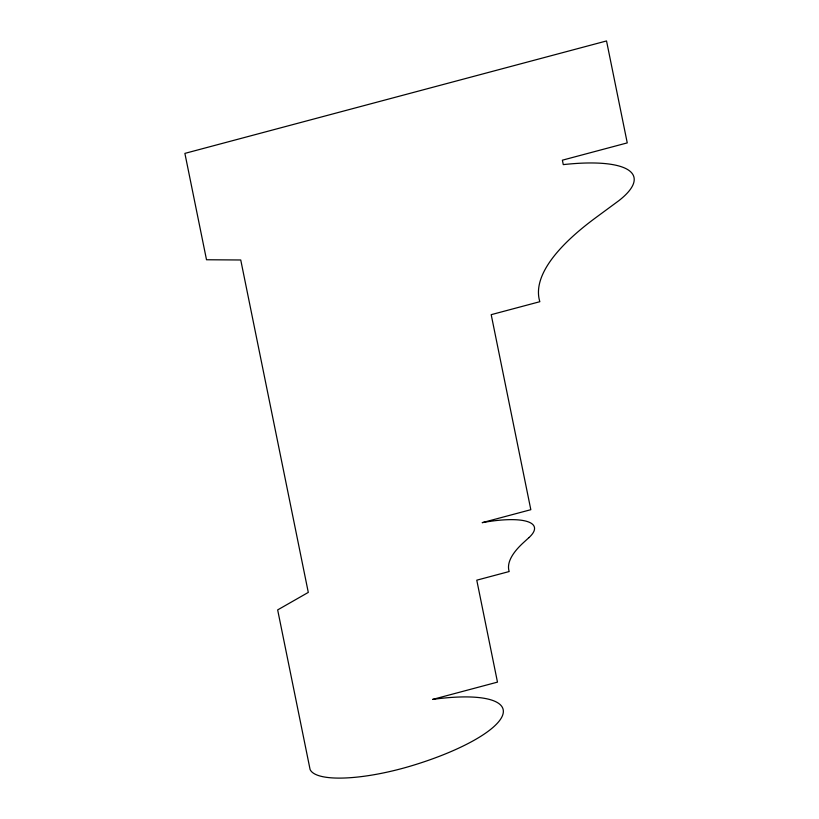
<?xml version="1.0" encoding="UTF-8"?>
<svg xmlns="http://www.w3.org/2000/svg" width="819" height="819" viewBox="0 0 819 819"><rect width="100%" height="100%" fill="white"/><g stroke="black" fill="none" stroke-linecap="round" stroke-linejoin="round"><path stroke-width="1.23" d="M528.961 537.602L523.505 542.587A188.339 50.645 -15.2 0 0 509.203 571.529L476.771 580.18L497.481 682.125L432.616 699.426A114.66 30.835 -15.2 0 1 502.825 714.618A114.66 30.835 -15.2 0 1 411.885 765.693A90.008 24.201 -15.2 0 1 310.084 769.481L277.661 609.909L308.292 592.403L240.745 259.981L206.511 259.756L184.889 153.388L606.531 40.95L627.252 142.895L562.377 160.186L563.277 164.619A130.671 35.145 -15.2 0 1 618.795 200.716L595.997 217.506A426.863 114.793 -15.2 0 0 539.844 301.699L491.195 314.67L530.825 509.694L482.176 522.665A69.943 18.806 -15.2 0 1 528.961 537.602"/></g></svg>
